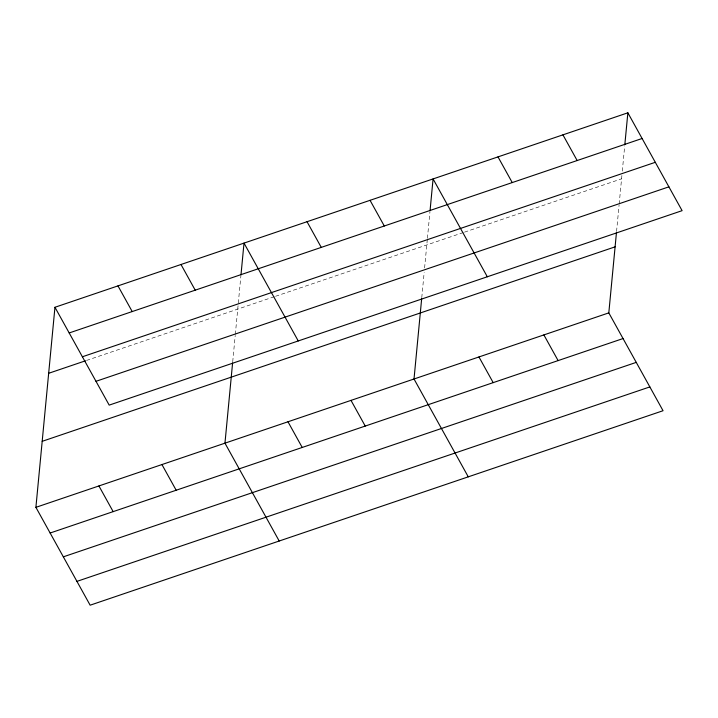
<?xml version="1.0" encoding="UTF-8"?>
<svg xmlns="http://www.w3.org/2000/svg" width="718" height="718" viewBox="0 0 718 718"><rect width="100%" height="100%" fill="white"/><g stroke="black" fill="none" stroke-linecap="round" stroke-linejoin="round"><path stroke-width="0.54" stroke-dasharray="3.59 2.69" d="M232.713 361.782L235.217 335.45M235.324 334.355L240.871 276.116M421.771 297.611L424.176 272.373M424.589 267.985L427.309 239.444M427.416 238.349L429.929 211.936M616.556 231.492L619.069 205.16M619.167 204.065L621.887 175.533M622.309 171.126L624.714 145.817M86.474 360.463L274.482 296.642M275.532 296.292L463.442 232.506M464.483 232.156L621.573 178.827"/><path stroke-width="1.08" d="M616.457 232.587L608.81 312.877L663.046 410.723L90.136 605.193L35.9 507.339L54.954 307.277L627.864 112.807L682.1 210.661L109.19 405.123L54.954 307.277M232.605 362.886L224.958 443.168L279.203 541.013M240.97 275.012L244.012 243.106L298.248 340.951M421.663 298.706L414.017 378.996L468.262 476.842M430.037 210.841L433.071 178.926L487.316 276.78M624.822 144.722L627.864 112.807M69.188 332.955L642.098 138.493M82.39 356.774L655.301 162.304M48.662 373.297L85.424 360.822M95.988 381.312L668.898 186.842M42.191 441.319L615.093 246.857M35.9 507.339L608.81 312.877M50.134 533.025L623.044 338.555M63.337 556.836L636.247 362.375M76.943 581.374L649.844 386.912M562.93 134.849L577.164 160.536M498.005 156.892L512.239 182.569M543.876 334.911L558.11 360.598M478.951 356.954L493.185 382.64M370.048 200.322L384.292 225.999M307.035 221.709L321.269 247.396M351.003 400.384L365.238 426.07M287.981 421.771L302.215 447.458M180.99 264.493L195.224 290.18M117.976 285.881L132.211 311.567M161.936 464.555L176.179 490.241M98.922 485.951L113.157 511.629"/></g></svg>
